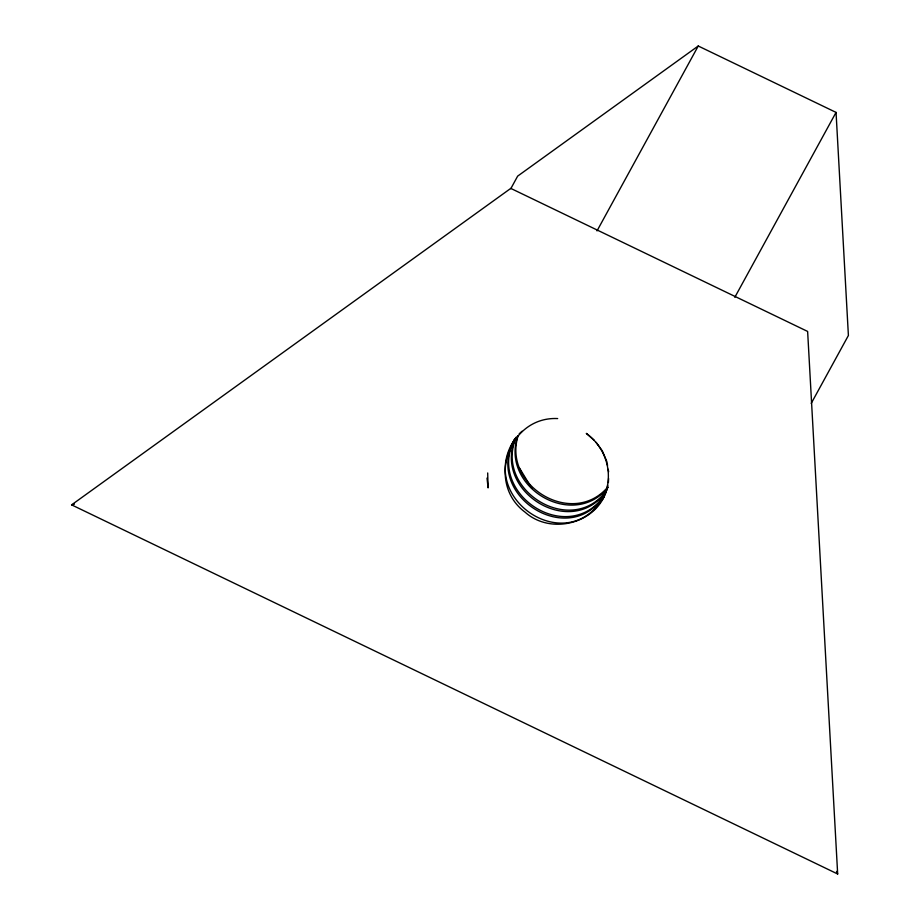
<?xml version="1.0" encoding="UTF-8"?>
<svg xmlns="http://www.w3.org/2000/svg" width="920" height="920" viewBox="0 0 920 920"><rect width="100%" height="100%" fill="white"/><g stroke="black" fill="none" stroke-linecap="round" stroke-linejoin="round"><path stroke-width="1.38" d="M608.396 482.563L608.591 478.492M607.177 487.956L607.786 485.265M518.155 435.631C502.193 485.909 572.792 528.31 607.89 486.944M515.453 438.299C492.464 491.636 571.492 540.235 606.096 491.487M517.799 435.976C500.066 487.255 573.148 530.644 608.108 487.428M513.118 442.301C489.509 494.408 564.719 544.214 601.852 498.87M516.269 437.058C493.269 490.233 572.389 538.729 606.901 490.026M557.669 418.565C508.484 416.185 485.99 483.195 525.067 512.164C551.115 535.52 597.551 523.434 606.878 489.313M602.922 498.559L604.382 495.753L602.554 499.249M515.177 438.391C481.7 495.581 571.826 552.184 605.636 492.89M514.901 438.921C475.398 497.363 566.996 559.647 603.623 496.949M603.267 497.869L604.382 495.753M510.784 188.703L517.661 176.123L698.245 46L836.05 112.401L848.401 335.49L811.21 403.409M597.011 230.908L698.245 46M734.815 297.309L836.05 112.401M513.728 440.875L516.074 437.851M519.191 433.826L522.031 431.25M71.599 504.861L510.772 188.393L807.633 331.441L837.671 874L71.599 504.861L74.393 504.183M594.331 440.416L586.293 433.389A53.038 50.853 28.7 0 1 603.612 497.168M596.114 442.359L602.324 450.892L606.901 461.679M519.42 467.9L531.841 488.416M836.498 871.389L837.671 874M607.119 462.944L607.556 465.474M608.2 469.28L608.637 471.81M487.025 478.078L488.094 487.899L487.692 472.96"/></g></svg>
